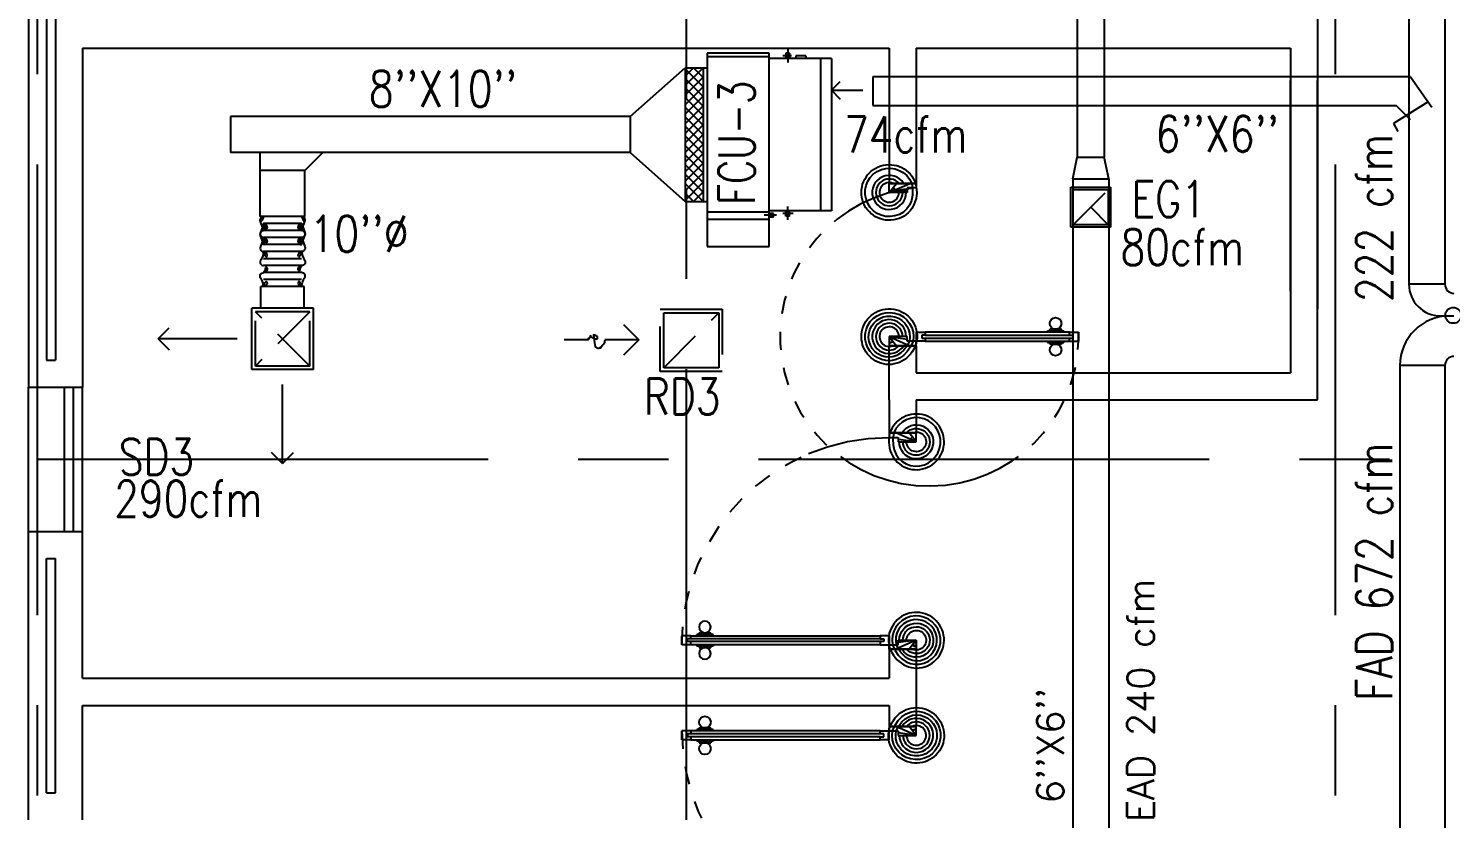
# Model space of a CAD drawing. Extents: x 417866029 to 417866302, y 43498040 to 43498122.
# Drawn here: x 417866040.28 to 417866048.17, y 43498062.69 to 43498067.08 of the extents above; entities that cross this region are included whole.
import ezdxf

# ---------------------------------------------------------------- set-up
doc = ezdxf.new("R2010")
doc.units = 0
doc.header["$MEASUREMENT"] = 0
doc.linetypes.add('CENTERX2', pattern=[4, 2.5, -0.5, 0.5, -0.5])
doc.linetypes.add('HIDDEN', pattern=[0.375, 0.25, -0.125])
doc.layers.get('0').update_dxf_attribs({"linetype": 'CONTINUOUS'})
for name, color, linetype in [('AXES', 11, 'CENTERX2'), ('DOOR', 9, 'CONTINUOUS'), ('DUCT', 6, 'CONTINUOUS'), ('EXDUCT', 10, 'CONTINUOUS'), ('FCU', 6, 'CONTINUOUS'), ('INSUL', 9, 'CONTINUOUS'), ('M-AC-FLEX', 7, 'CONTINUOUS'), ('M-EGU.', 2, 'CONTINUOUS'), ('M-TEXT', 2, 'CONTINUOUS'), ('WALL', 9, 'CONTINUOUS'), ('WIN', 9, 'CONTINUOUS')]:
    doc.layers.add(name, color=color, linetype=linetype)
doc.styles.add('ROMANS', font='ROMANS.shx', dxfattribs={"width": 0.6})

# ---------------------------------------------------------------- blocks, each defined once
blk = doc.blocks.new('DOOR90')
at = {"layer": 'DOOR', "color": 7, "linetype": 'ByBlock'}
for p, q in [((-150, 0), (0, 0)), ((-150, 0), (-150, -25)), ((0, -50), (-113.7, 0)), ((0, -50), (-40.1, 0)), ((0, -50), (0, 0)), ((-1000, -25), (-1050, -25)), ((-1050, -75), (-1050, -25)), ((-1050, -25), (-1050, -75)), ((-1000, -75), (-1050, -75)), ((-1000, -42), (-1020, -42)), ((-1020, -42), (-1020, -58)), ((-1000, -58), (-1020, -58)), ((-1000, -25), (-1000, -42)), ((-1000, -58), (-1000, -75)), ((-877.6, -17.8), (-967.6, -17.8)), ((-967.6, -25), (-967.6, -17.8)), ((-967.6, -75), (-967.6, -82.2)), ((-955, -8.8), (-890.2, -8.8)), ((-955, -17.8), (-955, -8.8)), ((-955, -17.8), (-890.2, -17.8)), ((-890.2, -17.8), (-890.2, -8.8)), ((-877.6, -25), (-877.6, -17.8)), ((-877.6, -75), (-877.6, -82.2)), ((-200, -25), (-150, -25)), ((-200, -42), (-200, -25)), ((-180, -42), (-200, -42)), ((-200, -58), (-180, -58)), ((-200, -75), (-200, -58)), ((-150, -75), (-200, -75)), ((-180, -58), (-180, -42)), ((-150, -25), (-100, -25)), ((-150, -75), (-150, -25)), ((-100, -25), (-100, -50)), ((0, -50), (-100, -36.6)), ((-100, -50), (0, -50)), ((-877.6, -82.2), (-967.6, -82.2)), ((-955, -82.2), (-890.2, -82.2)), ((-955, -82.2), (-955, -91.2)), ((-955, -91.2), (-890.2, -91.2)), ((-890.2, -82.2), (-890.2, -91.2)), ((0, -850), (-113.7, -900)), ((-100, -875), (-100, -850)), ((0, -850), (-100, -863.4)), ((-100, -850), (0, -850)), ((0, -850), (-40.1, -900)), ((0, -850), (0, -900)), ((-150, -875), (-100, -875)), ((-150, -900), (-150, -875)), ((-150, -900), (0, -900)), ((0, -900), (-150, -900))]:
    blk.add_line(p, q, dxfattribs=at)
at = {"layer": 'DOOR', "linetype": 'ByBlock'}
for p, q in [((-200, -25), (-1000, -25)), ((-200, -42), (-1000, -42)), ((-200, -58), (-1000, -58)), ((-1000, -75), (-200, -75))]:
    blk.add_line(p, q, dxfattribs=at)
at = {"layer": 'DOOR', "color": 7, "linetype": 'ByBlock'}
for centre in [(-922.6, 23.5), (-922.6, -123.5)]:
    blk.add_circle(centre, 32.4, dxfattribs=at)
for centre, radius, start, end in [((0, -50), 154.4, 161.10529, 166.28577), ((0, -50), 94.4, 148.01819, 180), ((0, -50), 134.4, 158.15985, 169.28002), ((0, -50), 114.4, 154.08384, 167.37743), ((0, -50), 74.4, 137.77643, 180), ((0, -50), 54.4, 113.20738, 180), ((0, -50), 34.4, 90, 180), ((0, -50), 14.4, 90, 180), ((0, -850), 94.4, 180, 211.98181), ((0, -850), 74.4, 180, 222.22357), ((0, -850), 54.4, 180, 246.79262), ((0, -850), 34.4, 180, 270), ((0, -850), 14.4, 180, 270), ((0, -850), 154.4, 193.71423, 198.89471), ((0, -850), 134.4, 190.71998, 201.84015)]:
    blk.add_arc(centre, radius, start, end, dxfattribs=at)
at = {"layer": 'DOOR', "linetype": 'HIDDEN', "ltscale": 0.5}
blk.add_arc((-222.2, -50), 828.2, 178.27012, 275.00304, dxfattribs=at)
blk = doc.blocks.new('DOOR100')
at = {"layer": 'DOOR', "color": 7, "linetype": 'ByBlock'}
for p, q in [((-75, 1250), (-75, 1300)), ((-75, 1300), (-25, 1300)), ((-25, 1300), (-75, 1300)), ((-58, 1250), (-58, 1270)), ((-42, 1270), (-58, 1270)), ((-42, 1250), (-42, 1270)), ((-25, 1250), (-25, 1300)), ((-91.2, 1205), (-91.2, 1140.2)), ((-82.2, 1205), (-91.2, 1205)), ((-82.2, 1127.6), (-82.2, 1217.6)), ((-75, 1217.6), (-82.2, 1217.6)), ((-82.2, 1205), (-82.2, 1140.2)), ((-58, 1250), (-75, 1250)), ((-25, 1250), (-42, 1250)), ((-25, 1217.6), (-17.8, 1217.6)), ((-17.8, 1127.6), (-17.8, 1217.6)), ((-17.8, 1205), (-17.8, 1140.2)), ((-17.8, 1205), (-8.8, 1205)), ((-8.8, 1205), (-8.8, 1140.2)), ((-82.2, 1140.2), (-91.2, 1140.2)), ((-75, 1127.6), (-82.2, 1127.6)), ((-25, 1127.6), (-17.8, 1127.6)), ((-17.8, 1140.2), (-8.8, 1140.2)), ((-75, 200), (-58, 200)), ((-75, 150), (-75, 200)), ((-58, 200), (-58, 180)), ((-58, 180), (-42, 180)), ((-42, 200), (-25, 200)), ((-42, 180), (-42, 200)), ((-25, 200), (-25, 150)), ((-1200, 0), (-1200, 150)), ((-1200, 150), (-1175, 150)), ((-1200, 150), (-1200, 0)), ((-1150, 0), (-1200, 113.7)), ((-1175, 150), (-1175, 100)), ((-1175, 100), (-1150, 100)), ((-1150, 0), (-1163.4, 100)), ((-1150, 100), (-1150, 0)), ((-75, 150), (-25, 150)), ((-50, 0), (0, 113.7)), ((-50, 100), (-50, 0)), ((-50, 0), (-36.6, 100)), ((-25, 100), (-50, 100)), ((0, 150), (-25, 150)), ((-25, 150), (-25, 100)), ((0, 0), (0, 150)), ((0, 150), (0, 0)), ((-1150, 0), (-1200, 40.1)), ((-1150, 0), (-1200, 0)), ((-50, 0), (0, 40.1)), ((-50, 0), (0, 0))]:
    blk.add_line(p, q, dxfattribs=at)
at = {"layer": 'DOOR', "linetype": 'ByBlock'}
for p, q in [((-75, 1250), (-75, 200)), ((-58, 200), (-58, 1250)), ((-42, 200), (-42, 1250)), ((-25, 200), (-25, 1250))]:
    blk.add_line(p, q, dxfattribs=at)
at = {"layer": 'DOOR', "color": 7, "linetype": 'ByBlock'}
for centre in [(-123.5, 1172.6), (23.5, 1172.6)]:
    blk.add_circle(centre, 32.4, dxfattribs=at)
at = {"layer": 'DOOR', "linetype": 'HIDDEN', "ltscale": 0.5}
blk.add_arc((-25, 150), 1150, 90, 180, dxfattribs=at)
at = {"layer": 'DOOR', "color": 7, "linetype": 'ByBlock'}
for centre, radius, start, end in [((-1150, 0), 154.4, 103.71423, 108.89471), ((-1150, 0), 134.4, 100.71998, 111.84015), ((-1150, 0), 94.4, 90, 121.98181), ((-50, 0), 94.4, 58.01819, 90), ((-50, 0), 134.4, 68.15985, 79.28002), ((-50, 0), 114.4, 64.08384, 77.37743), ((-50, 0), 154.4, 71.10529, 76.28577), ((-1150, 0), 74.4, 90, 132.22357), ((-1150, 0), 54.4, 90, 156.79262), ((-1150, 0), 34.4, 90, 180), ((-1150, 0), 14.4, 90, 180), ((-50, 0), 74.4, 47.77643, 90), ((-50, 0), 54.4, 23.20738, 90), ((-50, 0), 34.4, 0, 90), ((-50, 0), 14.4, 0, 90)]:
    blk.add_arc(centre, radius, start, end, dxfattribs=at)
blk = doc.blocks.new('A$C49F1192B')
at = {"layer": 'DOOR', "color": 0, "linetype": 'ByBlock', "xscale": -1, "rotation": 270}
blk.add_blockref('DOOR100', (0, 1200), dxfattribs=at)
blk = doc.blocks.new('*X42')
at = {"color": 0}
for p, q in [((16890.5, -2466.6), (16943.5, -2413.6)), ((16890.5, -2519.6), (16990.5, -2419.6)), ((16990.5, -2512.5), (16891.6, -2413.6)), ((16990.5, -2459.4), (16944.6, -2413.6)), ((16990.5, -2565.5), (16890.5, -2465.5)), ((16890.5, -2572.6), (16990.5, -2472.6)), ((16990.5, -2618.5), (16890.5, -2518.5)), ((16890.5, -2625.7), (16990.5, -2525.7)), ((16990.5, -2671.6), (16890.5, -2571.6)), ((16890.5, -2678.7), (16990.5, -2578.7)), ((16990.5, -2724.6), (16890.5, -2624.6)), ((16890.5, -2731.7), (16990.5, -2631.7)), ((16990.5, -2777.6), (16890.5, -2677.6)), ((16890.5, -2784.8), (16990.5, -2684.8)), ((16990.5, -2830.7), (16890.5, -2730.7)), ((16890.5, -2837.8), (16990.5, -2737.8)), ((16990.5, -2883.7), (16890.5, -2783.7)), ((16890.5, -2890.8), (16990.5, -2790.8)), ((16990.5, -2936.7), (16890.5, -2836.7)), ((16890.5, -2943.9), (16990.5, -2843.9)), ((16990.5, -2989.8), (16890.5, -2889.8)), ((16890.5, -2996.9), (16990.5, -2896.9)), ((16990.5, -3042.8), (16890.5, -2942.8)), ((16890.5, -3049.9), (16990.5, -2949.9)), ((16990.5, -3095.8), (16890.5, -2995.8)), ((16890.5, -3103), (16990.5, -3003)), ((16990.5, -3148.9), (16890.5, -3048.9)), ((16891.5, -3154.9), (16990.5, -3056)), ((16943.5, -3154.9), (16890.5, -3101.9)), ((16944.6, -3154.9), (16990.5, -3109))]:
    blk.add_line(p, q, dxfattribs=at)
blk = doc.blocks.new('WHE06')
at = {"color": 3}
for p, q in [((689, 621.5), (346.1, 621.5)), ((346.1, 621.5), (346.1, 469.1)), ((689, 469.1), (689, 621.5)), ((60.3, -422.2), (60.3, 422.2)), ((212.3, 437.2), (269.1, 437.2)), ((232.1, 452.2), (232.1, 422.2)), ((232.1, 452.2), (252.1, 452.2)), ((242.1, 472.2), (242.1, 399.5)), ((252.1, 452.2), (252.1, 422.2)), ((305, 447.6), (373.3, 447.6)), ((321.1, 457.6), (321.1, 437.6)), ((321.1, 457.6), (346.1, 457.6)), ((321.1, 437.6), (346.1, 437.6)), ((346.1, 430.4), (689, 430.4)), ((811.2, 370.7), (689, 370.7)), ((711.2, -370.7), (711.2, 370.7)), ((811.2, -370.7), (811.2, 370.7)), ((811.2, -370.7), (689, -370.7)), ((141.6, -437.2), (141.6, -422.2)), ((141.6, -437.2), (196.6, -437.2)), ((196.6, -437.2), (196.6, -422.2)), ((221.4, -437.2), (269.1, -437.2)), ((232.1, -452.2), (232.1, -422.2)), ((232.1, -452.2), (252.1, -452.2)), ((242.1, -472.2), (242.1, -399.5)), ((252.1, -452.2), (252.1, -422.2)), ((346.1, -430.4), (689, -430.4))]:
    blk.add_line(p, q, dxfattribs=at)
at = {"color": 6}
for p, q in [((0, -422.2), (0, 422.2)), ((0, 422.2), (346.1, 422.2)), ((346.1, 469.1), (346.1, -450.8)), ((689, 469.1), (346.1, 469.1)), ((689, -450.8), (689, 469.1)), ((0, -422.2), (346.1, -422.2)), ((346.1, -450.8), (689, -450.8))]:
    blk.add_line(p, q, dxfattribs=at)
at = {"color": 11}
blk.add_blockref('*X42', (-16179.3, 2784.3), dxfattribs=at)

msp = doc.modelspace()

# ---------------------------------------------------------------- linework, layer by layer
at = {"layer": 'AXES'}
for p, q in [((417866040.3337, 43498039.8221), (417866040.3337, 43498118.2996)), ((417866047.5337, 43498039.8221), (417866047.5337, 43498118.2996)), ((417866043.9337, 43498046.6864), (417866043.9337, 43498105.5064)), ((417866040.3337, 43498064.6864), (417866098.5737, 43498064.6864))]:
    msp.add_line(p, q, dxfattribs=at)
at = {"layer": 'DUCT', "linetype": 'ByBlock'}
for p, q in [((417866048.1413, 43498073.608), (417866048.1413, 43498065.6567)), ((417866047.9413, 43498067.8455), (417866047.9413, 43498065.6567)), ((417866043.6209, 43498066.5871), (417866043.9267, 43498066.8577)), ((417866047.9504, 43498066.8081), (417866044.9674, 43498066.8081)), ((417866044.9674, 43498066.8081), (417866044.9674, 43498066.6481)), ((417866047.9504, 43498066.8081), (417866048.068, 43498066.6401)), ((417866044.9674, 43498066.6481), (417866047.8704, 43498066.6481)), ((417866048.0474, 43498066.6696), (417866047.8559, 43498066.5494)), ((417866047.9504, 43498066.5681), (417866047.8704, 43498066.6481)), ((417866043.6209, 43498066.5871), (417866041.4052, 43498066.5871)), ((417866041.4052, 43498066.5871), (417866041.4052, 43498066.3871)), ((417866043.6209, 43498066.5871), (417866043.6209, 43498066.3871)), ((417866047.8559, 43498066.5494), (417866047.8559, 43498066.5494)), ((417866047.8559, 43498066.5494), (417866047.8789, 43498066.5043)), ((417866043.6209, 43498066.3871), (417866041.4052, 43498066.3871)), ((417866043.6209, 43498066.3871), (417866043.9267, 43498066.1164)), ((417866048.1413, 43498065.6567), (417866047.9413, 43498065.6567)), ((417866048.1163, 43498065.4817), (417866048.1913, 43498065.4817)), ((417866047.8913, 43498065.2067), (417866047.8913, 43498056.9864)), ((417866048.1413, 43498065.2067), (417866047.8913, 43498065.2067)), ((417866048.1413, 43498065.2067), (417866048.1413, 43498058.8192))]:
    msp.add_line(p, q, dxfattribs=at)
at = {"layer": 'DUCT'}
for p, q in [((417866041.5664, 43498066.3871), (417866041.5664, 43498066.0329)), ((417866041.9164, 43498066.3871), (417866041.8164, 43498066.2871)), ((417866041.8164, 43498066.2871), (417866041.5664, 43498066.2871)), ((417866041.8164, 43498066.0329), (417866041.8164, 43498066.2871)), ((417866041.8164, 43498066.0329), (417866041.5664, 43498066.0329))]:
    msp.add_line(p, q, dxfattribs=at)
at = {"layer": 'DUCT', "linetype": 'ByBlock'}
msp.add_circle((417866048.1874, 43498065.4846), 0.0441, dxfattribs=at)
for centre, radius, start, end in [((417866048.1163, 43498065.6567), 0.175, 180, 270), ((417866048.1913, 43498065.6567), 0.05, 180, 270), ((417866048.1663, 43498065.2067), 0.275, 90, 180), ((417866048.1913, 43498065.2067), 0.05, 90, 180)]:
    msp.add_arc(centre, radius, start, end, dxfattribs=at)
at = {"layer": 'EXDUCT', "linetype": 'ByBlock'}
for p, q in [((417866046.1014, 43498073.347), (417866046.1014, 43498066.3625)), ((417866046.2514, 43498073.347), (417866046.2514, 43498066.3625)), ((417866046.0764, 43498066.2419), (417866046.1014, 43498066.3625)), ((417866046.1014, 43498066.3625), (417866046.2514, 43498066.3625)), ((417866046.2764, 43498066.2419), (417866046.2514, 43498066.3625)), ((417866046.0764, 43498066.2419), (417866046.0764, 43498052.5358)), ((417866046.0764, 43498066.2419), (417866046.2764, 43498066.2419)), ((417866046.2764, 43498066.2419), (417866046.2764, 43498052.6358))]:
    msp.add_line(p, q, dxfattribs=at)
at = {"layer": 'INSUL'}
for p, q in [((417866040.3837, 43498068.0364), (417866040.3837, 43498065.2364)), ((417866040.4337, 43498068.0364), (417866040.4337, 43498065.2364)), ((417866040.3837, 43498065.2364), (417866040.4337, 43498065.2364)), ((417866040.3837, 43498062.8364), (417866040.3837, 43498064.1364)), ((417866040.3837, 43498064.1364), (417866040.4337, 43498064.1364)), ((417866040.4337, 43498062.8364), (417866040.4337, 43498064.1364)), ((417866040.3837, 43498062.8364), (417866040.4337, 43498062.8364))]:
    msp.add_line(p, q, dxfattribs=at)
at = {"layer": 'M-AC-FLEX', "color": 11}
for p, q in [((417866041.7992, 43498065.9939), (417866041.5882, 43498065.9939)), ((417866041.7992, 43498065.9549), (417866041.5882, 43498065.9549)), ((417866041.7992, 43498065.9159), (417866041.5882, 43498065.9159)), ((417866041.7992, 43498065.8769), (417866041.5882, 43498065.8769)), ((417866041.7992, 43498065.8379), (417866041.5882, 43498065.8379)), ((417866041.7992, 43498065.7989), (417866041.5882, 43498065.7989)), ((417866041.7992, 43498065.7606), (417866041.5882, 43498065.7606)), ((417866041.7992, 43498065.7606), (417866041.5882, 43498065.7606)), ((417866041.7992, 43498065.7216), (417866041.5882, 43498065.7216)), ((417866041.7992, 43498065.7216), (417866041.5882, 43498065.7216)), ((417866041.7992, 43498065.6833), (417866041.5882, 43498065.6833)), ((417866041.7992, 43498065.6443), (417866041.5882, 43498065.6443))]:
    msp.add_line(p, q, dxfattribs=at)
at = {"layer": 'M-AC-FLEX'}
for points in [[(417866041.5882, 43498066.0329, 0.999563), (417866041.5882, 43498065.9939)], [(417866041.5882, 43498065.9549, 1), (417866041.5882, 43498065.9939, -1), (417866041.5882, 43498066.0329)], [(417866041.7992, 43498065.9549, -1), (417866041.7992, 43498065.9939, 1), (417866041.7992, 43498066.0329)], [(417866041.7992, 43498066.0329, 0.000219), (417866041.7992, 43498066.0329, -1), (417866041.7992, 43498065.9939)], [(417866041.7992, 43498066.0329, -0.000219), (417866041.7992, 43498066.0329, -0.000219)], [(417866041.5882, 43498065.9939, -1), (417866041.5882, 43498065.9549, 1), (417866041.5882, 43498065.9159)], [(417866041.5882, 43498065.8769, 1), (417866041.5882, 43498065.9159, -1), (417866041.5882, 43498065.9549)], [(417866041.7992, 43498065.9939, 1), (417866041.7992, 43498065.9549, -1), (417866041.7992, 43498065.9159)], [(417866041.7992, 43498065.8769, -1), (417866041.7992, 43498065.9159, 1), (417866041.7992, 43498065.9549)], [(417866041.5882, 43498065.9159, -1), (417866041.5882, 43498065.8769, 1), (417866041.5882, 43498065.8379, -1), (417866041.5882, 43498065.7989, 1.018005), (417866041.5882, 43498065.7606)], [(417866041.7992, 43498065.9159, 1), (417866041.7992, 43498065.8769, -1), (417866041.7992, 43498065.8379, 1), (417866041.7992, 43498065.7989, -1.018005), (417866041.7992, 43498065.7606)], [(417866041.5882, 43498065.6443, 1), (417866041.5882, 43498065.6833, -1.018005), (417866041.5882, 43498065.7216)], [(417866041.7992, 43498065.6443, -1), (417866041.7992, 43498065.6833, 1.018005), (417866041.7992, 43498065.7216)]]:
    msp.add_lwpolyline(points, format="xyb", dxfattribs=at)
for centre, start, end in [((417866041.5882, 43498065.7411), 298.43137, 90.01777), ((417866041.5882, 43498065.7411), 298.43137, 90.01777), ((417866041.5882, 43498065.7411), 269.98223, 61.56863), ((417866041.5882, 43498065.7411), 269.98223, 61.56863), ((417866041.7992, 43498065.7411), 90, 241.56864), ((417866041.7992, 43498065.7411), 118.43136, 270)]:
    msp.add_arc(centre, 0.0195, start, end, dxfattribs=at)
at = {"layer": 'M-EGU.'}
for p, q in [((417866044.738, 43498066.7331), (417866044.7869, 43498066.782)), ((417866044.738, 43498066.7331), (417866044.912, 43498066.7331)), ((417866044.738, 43498066.7331), (417866044.7869, 43498066.6842)), ((417866046.0789, 43498065.9873), (417866046.0789, 43498066.1824)), ((417866046.0789, 43498066.1824), (417866046.2739, 43498066.1824)), ((417866046.2739, 43498066.1824), (417866046.2739, 43498065.9873)), ((417866046.2739, 43498065.9873), (417866046.0789, 43498065.9873)), ((417866041.8137, 43498065.6443), (417866041.5737, 43498065.6443)), ((417866041.5737, 43498065.5243), (417866041.5737, 43498065.6443)), ((417866041.8137, 43498065.5243), (417866041.8137, 43498065.6443)), ((417866041.5233, 43498065.1835), (417866041.5233, 43498065.5243)), ((417866041.8641, 43498065.5243), (417866041.5233, 43498065.5243)), ((417866041.8641, 43498065.1835), (417866041.8641, 43498065.5243)), ((417866043.8078, 43498065.1935), (417866043.8078, 43498065.4983)), ((417866043.8078, 43498065.4983), (417866044.1126, 43498065.4983)), ((417866044.1126, 43498065.4983), (417866044.1126, 43498065.1935)), ((417866041.0025, 43498065.3539), (417866041.0636, 43498065.415)), ((417866043.5852, 43498065.434), (417866043.6701, 43498065.3491)), ((417866041.4413, 43498065.3539), (417866041.0025, 43498065.3539)), ((417866041.0025, 43498065.3539), (417866041.0636, 43498065.2928)), ((417866043.3861, 43498065.3491), (417866043.2559, 43498065.3491)), ((417866043.6701, 43498065.3491), (417866043.4816, 43498065.3491)), ((417866043.6701, 43498065.3491), (417866043.5852, 43498065.2643)), ((417866041.8641, 43498065.1835), (417866041.5233, 43498065.1835)), ((417866044.1126, 43498065.1935), (417866043.8078, 43498065.1935)), ((417866041.6937, 43498064.6627), (417866041.6937, 43498065.1015)), ((417866041.6937, 43498064.6627), (417866041.6326, 43498064.7238)), ((417866041.6937, 43498064.6627), (417866041.7548, 43498064.7238))]:
    msp.add_line(p, q, dxfattribs=at)
at = {"layer": 'M-EGU.', "linetype": 'HIDDEN'}
for p, q in [((417866046.0661, 43498065.9745), (417866046.0661, 43498066.1952)), ((417866046.0661, 43498066.1952), (417866046.2867, 43498066.1952)), ((417866046.0789, 43498065.9873), (417866046.2739, 43498066.1824)), ((417866046.2867, 43498066.1952), (417866046.2867, 43498065.9745)), ((417866046.2867, 43498065.9745), (417866046.0661, 43498065.9745)), ((417866041.8441, 43498065.2035), (417866041.5433, 43498065.5043)), ((417866041.8441, 43498065.5043), (417866041.5433, 43498065.2035)), ((417866041.5433, 43498065.2035), (417866041.5433, 43498065.5043)), ((417866041.8441, 43498065.5043), (417866041.5433, 43498065.5043)), ((417866041.8441, 43498065.2035), (417866041.8441, 43498065.5043)), ((417866043.7878, 43498065.1735), (417866043.7878, 43498065.5183)), ((417866043.7878, 43498065.5183), (417866044.1326, 43498065.5183)), ((417866043.8078, 43498065.1935), (417866044.1126, 43498065.4983)), ((417866044.1326, 43498065.5183), (417866044.1326, 43498065.1735)), ((417866041.8441, 43498065.2035), (417866041.5433, 43498065.2035)), ((417866044.1326, 43498065.1735), (417866043.7878, 43498065.1735))]:
    msp.add_line(p, q, dxfattribs=at)
at = {"layer": 'M-EGU.', "linetype": 'ByBlock'}
msp.add_line((417866046.1764, 43498066.0848), (417866046.2739, 43498065.9873), dxfattribs=at)
at = {"layer": 'M-EGU.'}
msp.add_lwpolyline([(417866043.3861, 43498065.3491, -0.1324), (417866043.3995, 43498065.3684, -0.15664), (417866043.4179, 43498065.3761, -0.736612), (417866043.4331, 43498065.3383, 0.774232), (417866043.4498, 43498065.3018, 0.203349), (417866043.4751, 43498065.3183, 0.193808), (417866043.4816, 43498065.3491)], format="xyb", dxfattribs=at)
at = {"layer": 'WALL'}
for p, q in [((417866040.2837, 43498068.0364), (417866040.2837, 43498065.0864)), ((417866047.4337, 43498068.0364), (417866047.4337, 43498065.5214)), ((417866040.5837, 43498066.9664), (417866045.0587, 43498066.9664)), ((417866040.5837, 43498066.9664), (417866040.5837, 43498065.0864)), ((417866045.0587, 43498066.9664), (417866045.0587, 43498066.2164)), ((417866045.2087, 43498066.9664), (417866045.2087, 43498066.2164)), ((417866045.2087, 43498066.9664), (417866047.2837, 43498066.9664)), ((417866047.2837, 43498066.9664), (417866047.2837, 43498065.1664)), ((417866047.2837, 43498065.6185), (417866047.2837, 43498066.7864)), ((417866047.4337, 43498065.0164), (417866047.4337, 43498066.7864)), ((417866045.0587, 43498066.2164), (417866045.2087, 43498066.2164)), ((417866045.0587, 43498065.3164), (417866045.2087, 43498065.3164)), ((417866045.2087, 43498065.3164), (417866045.2087, 43498065.1664)), ((417866045.2087, 43498065.1664), (417866047.2837, 43498065.1664)), ((417866040.2837, 43498065.0864), (417866040.5837, 43498065.0864)), ((417866045.0587, 43498065.0164), (417866045.0587, 43498064.8329)), ((417866045.2087, 43498065.0164), (417866047.4337, 43498065.0164)), ((417866045.2087, 43498065.0164), (417866045.2087, 43498064.8329)), ((417866040.2837, 43498062.6864), (417866040.2837, 43498064.2864)), ((417866040.2837, 43498064.2864), (417866040.5837, 43498064.2864)), ((417866040.5837, 43498063.4714), (417866040.5837, 43498064.2864)), ((417866045.0587, 43498063.6329), (417866045.0587, 43498063.4714)), ((417866045.2087, 43498063.6329), (417866045.2087, 43498063.2049)), ((417866040.5837, 43498063.4714), (417866045.0587, 43498063.4714)), ((417866040.5837, 43498063.3214), (417866045.0587, 43498063.3214)), ((417866040.5837, 43498062.6864), (417866040.5837, 43498063.3214)), ((417866045.0587, 43498063.3214), (417866045.0587, 43498063.2049)), ((417866045.0587, 43498063.2049), (417866045.2087, 43498063.2049))]:
    msp.add_line(p, q, dxfattribs=at)
at = {"layer": 'WALL', "linetype": 'ByBlock'}
for p, q in [((417866045.0587, 43498065.0164), (417866045.0587, 43498065.3164)), ((417866045.0587, 43498064.8329), (417866045.2087, 43498064.8329)), ((417866045.0587, 43498063.6329), (417866045.2087, 43498063.6329))]:
    msp.add_line(p, q, dxfattribs=at)
at = {"layer": 'WIN'}
for p, q in [((417866040.2837, 43498064.2864), (417866040.2837, 43498065.0864)), ((417866040.4837, 43498064.2864), (417866040.4837, 43498065.0864)), ((417866040.5337, 43498064.2864), (417866040.5337, 43498065.0864)), ((417866040.5837, 43498064.2864), (417866040.5837, 43498065.0864))]:
    msp.add_line(p, q, dxfattribs=at)

# ---------------------------------------------------------------- block references
at = {"layer": 'DOOR', "color": 0, "linetype": 'ByBlock', "xscale": 0.0009999871253967285, "yscale": 0.001000002026557922, "zscale": 0.001, "rotation": 180}
msp.add_blockref('DOOR90', (417866045.0587, 43498065.3164), dxfattribs=at)
at = {"layer": 'DOOR', "color": 0, "linetype": 'ByBlock', "ltscale": 0.3, "xscale": 0.0009999871253967285, "yscale": 0.001000002026557922, "zscale": 0.001, "rotation": 180}
msp.add_blockref('A$C49F1192B', (417866045.2087, 43498064.8329), dxfattribs=at)
at = {"layer": 'DOOR', "color": 0, "linetype": 'ByBlock', "ltscale": 0.3, "xscale": -0.0009999871253967285, "yscale": 0.001000002026557922, "zscale": 0.001}
msp.add_blockref('A$C49F1192B', (417866045.2087, 43498062.0049), dxfattribs=at)
at = {"layer": 'FCU', "linetype": 'ByBlock', "xscale": 0.0009999871253967285, "yscale": 0.001000002026557922, "zscale": 0.001, "rotation": 180}
msp.add_blockref('WHE06', (417866044.7379, 43498066.4871), dxfattribs=at)

# ---------------------------------------------------------------- texts
at = {"layer": 'M-TEXT', "style": 'ROMANS', "width": 0.8}
for s, p in [("8''X10''", (417866042.1725, 43498066.6409)), ('74cfm', (417866044.8076, 43498066.388)), ("6''X6''", (417866046.5358, 43498066.391)), ('EG1', (417866046.4036, 43498066.0294)), ("10''%%c", (417866041.844, 43498065.8367)), ('80cfm', (417866046.3419, 43498065.7624)), ('RD3', (417866043.6973, 43498064.935)), ('SD3', (417866040.785, 43498064.5999)), ('290cfm', (417866040.7593, 43498064.3679))]:
    msp.add_text(s, height=0.2, dxfattribs=at).set_placement(p)
at = {"layer": 'M-TEXT', "style": 'ROMANS'}
for s, width, p in [('FCU-3', 0.75, (417866044.3124, 43498066.0975)), ('222 cfm', 0.8, (417866047.8491, 43498065.5585)), ('FAD 672 cfm', 0.8, (417866047.8491, 43498063.3467))]:
    msp.add_text(s, height=0.2, rotation=90, dxfattribs=dict(at, width=width)).set_placement(p)
for s, p in [('EAD 240 cfm', (417866046.5281, 43498062.6752)), (" 6''X6''", (417866046.0268, 43498062.6752))]:
    msp.add_text(s, height=0.15, rotation=90, dxfattribs=at).set_placement(p)

doc.saveas('drawing.dxf')
